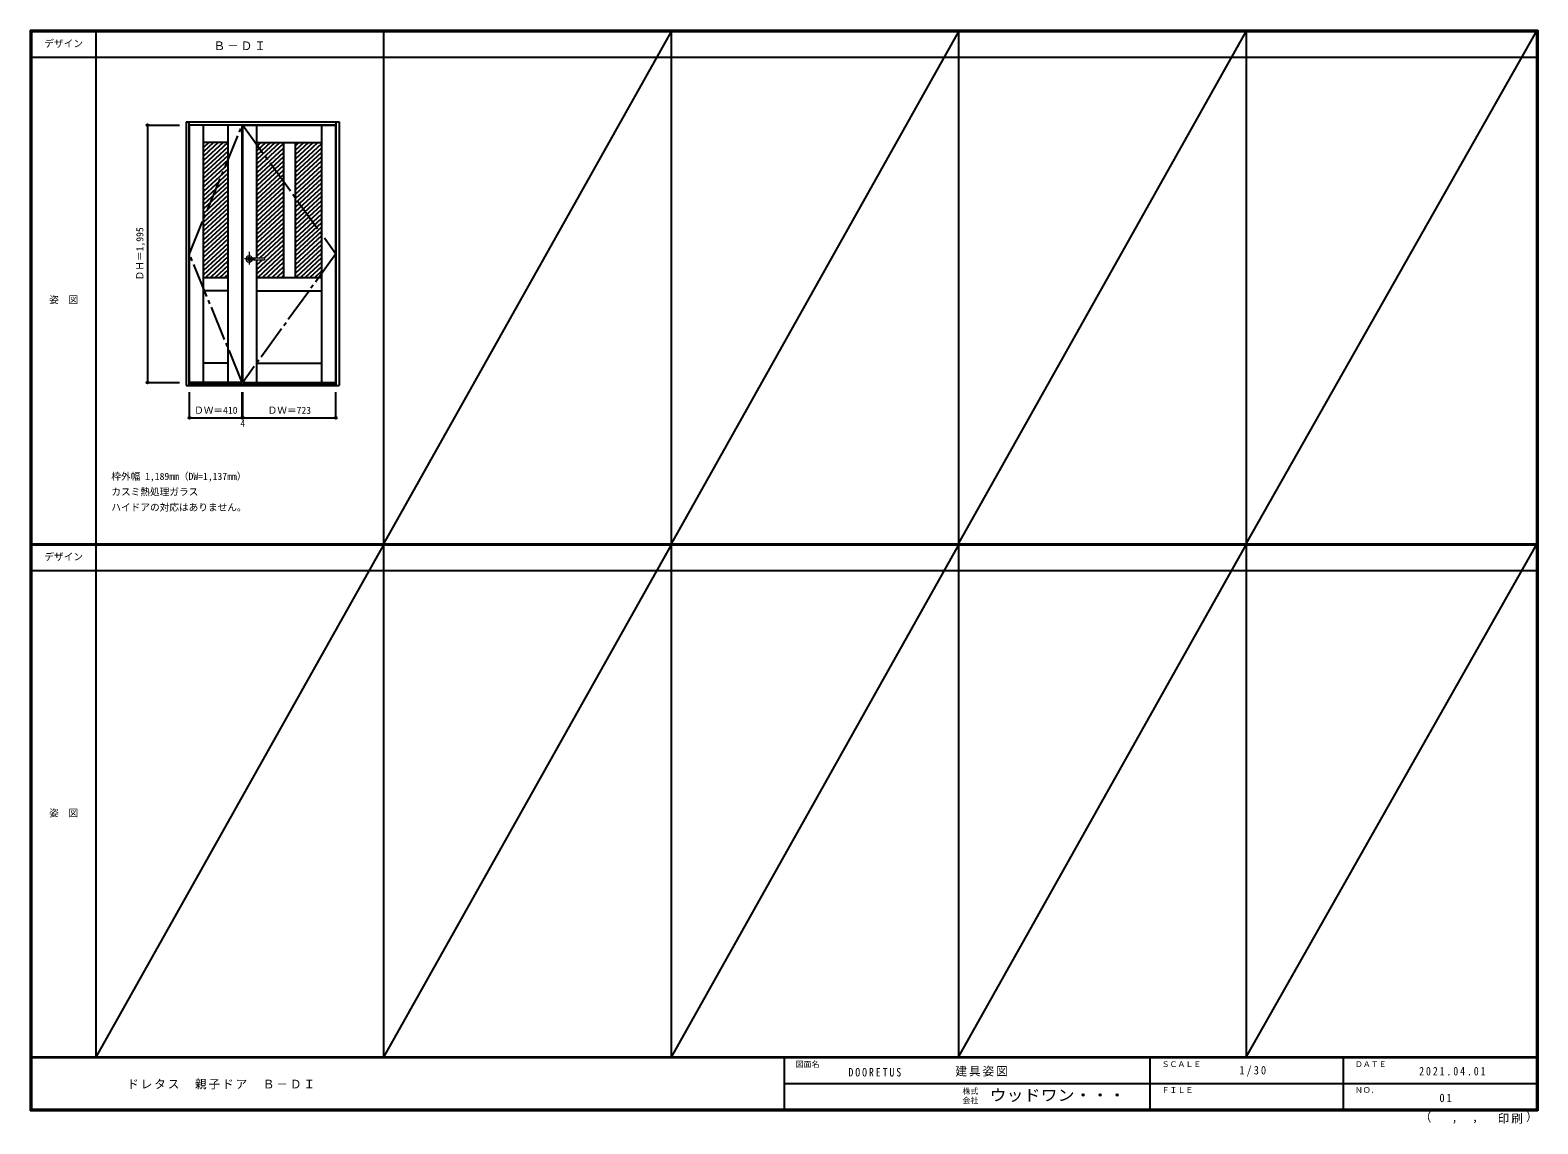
# Model space of a CAD drawing. Units: millimetres, scale not verified. Extents: x -6000 to 5700, y -4307 to 4175.
import ezdxf
from ezdxf.enums import TextEntityAlignment as Align

# ---------------------------------------------------------------- set-up
doc = ezdxf.new("R2010")
doc.units = ezdxf.units.MM
doc.header["$LTSCALE"] = 30
doc.header["$PDMODE"] = 32
doc.header["$PDSIZE"] = 15
doc.linetypes.add('CHAIN1', pattern=[8, 5, -1, 1, -1])
doc.linetypes.add('CHAIN2', pattern=[12, 9, -1, 1, -1])
for name, color, linetype in [('0-0_補助線', 7, 'Continuous'), ('0-2_扉', 7, 'Continuous'), ('0-4_枠', 3, 'Continuous'), ('0-7', 7, 'CHAIN2'), ('0-A_文字', 7, 'Continuous'), ('0-B_寸法', 7, 'Continuous'), ('0-C_ハッチ', 4, 'Continuous'), ('F-1_枠', 6, 'Continuous'), ('F-A_文字', 7, 'Continuous')]:
    doc.layers.add(name, color=color, linetype=linetype)
doc.layers.add('0-5_レバー', color=7, linetype='Continuous', lineweight=18)
doc.styles.add('ＭＳ ゴシック', font='')
doc.styles.get('ＭＳ ゴシック').set_extended_font_data('MS Gothic')

msp = doc.modelspace()

# ---------------------------------------------------------------- linework, layer by layer
at = {"layer": '0-0_補助線'}
msp.add_line((-4484.19, 3120), (-4484, 3120), dxfattribs=at)
at = {"layer": '0-2_扉'}
for p, q in [((-4764, 1443), (-4764, 3438)), ((-4654, 1443), (-4654, 3438)), ((-4464, 1443), (-4464, 3438)), ((-4350, 1443), (-4350, 3438)), ((-4350, 3438), (-3627, 3438)), ((-4240, 2407.5), (-4240, 3438)), ((-3737, 1443), (-3737, 3438)), ((-3627, 1443), (-3627, 3438)), ((-4464, 3303), (-4654, 3303)), ((-4240, 3303), (-3737, 3303)), ((-4033.5, 3303), (-4033.5, 2258)), ((-3943.5, 3303), (-3943.5, 2258)), ((-4240, 1443), (-4240, 2393.5)), ((-4654, 2258), (-4464, 2258)), ((-4240, 2258), (-3737, 2258)), ((-4464, 2153), (-4654, 2153)), ((-4240, 2153), (-3737, 2153)), ((-4464, 1593), (-4654, 1593)), ((-4240, 1593), (-3737, 1593)), ((-4354, 1443), (-4764, 1443)), ((-4350, 1443), (-3627, 1443))]:
    msp.add_line(p, q, dxfattribs=at)
msp.add_lwpolyline([(-4354, 1443), (-4354, 3438), (-4764, 3438)], dxfattribs=at)
at = {"layer": '0-4_枠'}
for p, q in [((-4790, 3465), (-4790, 1418)), ((-4790, 3465), (-3601, 3465)), ((-4766, 1418), (-4766, 3465)), ((-4766, 3441), (-3625, 3441)), ((-3625, 1418), (-3625, 3465)), ((-3601, 3465), (-3601, 1418)), ((-4790, 1418), (-3601, 1418)), ((-4766, 1430), (-3625, 1430))]:
    msp.add_line(p, q, dxfattribs=at)
at = {"layer": '0-5_レバー', "color": 4, "linetype": 'CHAIN1'}
for p, q in [((-4252.7, 2400.5), (-4335.72, 2400.5)), ((-4252.7, 2400.5), (-4335.72, 2400.5)), ((-4299.5, 2456.96), (-4299.5, 2357.11)), ((-4299.5, 2456.96), (-4299.5, 2357.11))]:
    msp.add_line(p, q, dxfattribs=at)
at = {"layer": '0-5_レバー', "color": 4}
msp.add_line((-4234.2, 2393.5), (-4240, 2388.13), dxfattribs=at)
at = {"layer": '0-5_レバー'}
for q in [(-4182.5, 2405.99), (-4182.5, 2405.99), (-4182.5, 2395), (-4182.5, 2395)]:
    msp.add_line((-4182.5, 2400.5), q, dxfattribs=at)
for points in [[(-4289.54, 2407.49), (-4290.31, 2408.28), (-4292.28, 2409.65), (-4294.53, 2410.66), (-4296.96, 2411.29), (-4299.5, 2411.5), (-4302.04, 2411.29), (-4304.47, 2410.66), (-4306.72, 2409.65), (-4308.69, 2408.28), (-4310.31, 2406.61), (-4311.51, 2404.71), (-4312.25, 2402.65), (-4312.5, 2400.5), (-4312.25, 2398.35), (-4311.51, 2396.29), (-4310.31, 2394.39), (-4308.69, 2392.72), (-4306.72, 2391.35), (-4304.47, 2390.34), (-4302.04, 2389.71), (-4299.5, 2389.5), (-4296.96, 2389.71), (-4294.53, 2390.34), (-4292.28, 2391.35), (-4290.31, 2392.72), (-4289.54, 2393.51)], [(-4289.54, 2407.49), (-4290.31, 2408.28), (-4292.28, 2409.65), (-4294.53, 2410.66), (-4296.96, 2411.29), (-4299.5, 2411.5), (-4302.04, 2411.29), (-4304.47, 2410.66), (-4306.72, 2409.65), (-4308.69, 2408.28), (-4310.31, 2406.61), (-4311.51, 2404.71), (-4312.25, 2402.65), (-4312.5, 2400.5), (-4312.25, 2398.35), (-4311.51, 2396.29), (-4310.31, 2394.39), (-4308.69, 2392.72), (-4306.72, 2391.35), (-4304.47, 2390.34), (-4302.04, 2389.71), (-4299.5, 2389.5), (-4296.96, 2389.71), (-4294.53, 2390.34), (-4292.28, 2391.35), (-4290.31, 2392.72), (-4289.54, 2393.51)], [(-4184, 2407.5), (-4193.73, 2407.5), (-4203.91, 2407.5), (-4213.51, 2407.5), (-4222.5, 2407.5), (-4230.91, 2407.5), (-4238.72, 2407.5), (-4245.54, 2407.5), (-4251.84, 2407.5), (-4257.61, 2407.5), (-4262.85, 2407.5), (-4267.64, 2407.5), (-4272.3, 2407.5), (-4276.5, 2407.5), (-4280.25, 2407.5), (-4282.25, 2407.5), (-4284.1, 2407.5), (-4286.11, 2407.49), (-4288.52, 2407.49), (-4290.01, 2407.49), (-4291.55, 2407.49), (-4293.07, 2407.49), (-4294.17, 2407.49), (-4294.63, 2407.49), (-4294.63, 2407.48)], [(-4184, 2407.5), (-4193.73, 2407.5), (-4203.91, 2407.5), (-4213.51, 2407.5), (-4222.5, 2407.5), (-4230.91, 2407.5), (-4238.72, 2407.5), (-4245.54, 2407.5), (-4251.84, 2407.5), (-4257.61, 2407.5), (-4262.85, 2407.5), (-4267.64, 2407.5), (-4272.3, 2407.5), (-4276.5, 2407.5), (-4280.25, 2407.5), (-4282.25, 2407.5), (-4284.1, 2407.5), (-4286.11, 2407.49), (-4288.52, 2407.49), (-4290.01, 2407.49), (-4291.55, 2407.49), (-4293.07, 2407.49), (-4294.17, 2407.49), (-4294.63, 2407.49), (-4294.63, 2407.48)], [(-4294.48, 2393.51), (-4294.35, 2393.51), (-4293.91, 2393.51), (-4293.19, 2393.51), (-4292.17, 2393.51), (-4290.91, 2393.51), (-4289.56, 2393.51), (-4286.7, 2393.51), (-4283.72, 2393.5), (-4280.7, 2393.5), (-4277.66, 2393.5), (-4274.59, 2393.5), (-4271.51, 2393.5), (-4267.51, 2393.5), (-4263.1, 2393.5), (-4258.13, 2393.5), (-4252.6, 2393.5), (-4246.51, 2393.5), (-4239.86, 2393.5), (-4232.65, 2393.5), (-4224.06, 2393.5), (-4214.8, 2393.5), (-4204.86, 2393.5), (-4194.25, 2393.5), (-4184, 2393.5)], [(-4294.48, 2393.51), (-4294.35, 2393.51), (-4293.91, 2393.51), (-4293.19, 2393.51), (-4292.17, 2393.51), (-4290.91, 2393.51), (-4289.56, 2393.51), (-4286.7, 2393.51), (-4283.72, 2393.5), (-4280.7, 2393.5), (-4277.66, 2393.5), (-4274.59, 2393.5), (-4271.51, 2393.5), (-4267.51, 2393.5), (-4263.1, 2393.5), (-4258.13, 2393.5), (-4252.6, 2393.5), (-4246.51, 2393.5), (-4239.86, 2393.5), (-4232.65, 2393.5), (-4224.06, 2393.5), (-4214.8, 2393.5), (-4204.86, 2393.5), (-4194.25, 2393.5), (-4184, 2393.5)], [(-4184, 2407.5), (-4193.08, 2407.5), (-4193.48, 2407.5)], [(-4184, 2407.5), (-4193.08, 2407.5), (-4193.48, 2407.5)]]:
    msp.add_lwpolyline(points, dxfattribs=at)
for centre, radius, start, end in [((-4299.5, 2400.5), 24.55, 16.59952, 343.36736), ((-4299.5, 2400.5), 24.55, 16.59952, 343.36736), ((-4184, 2406), 1.5, 0.00847, 89.9163), ((-4184, 2406), 1.5, 360, 90.17419), ((-4184, 2406), 1.5, 0.00847, 89.9163), ((-4184, 2406), 1.5, 360, 90.17419), ((-4184, 2395), 1.5, 270.16419, 0), ((-4184, 2395), 1.5, 269.91059, 359.99153), ((-4184, 2395), 1.5, 270.16419, 0), ((-4184, 2395), 1.5, 269.91059, 359.99153)]:
    msp.add_arc(centre, radius, start, end, dxfattribs=at)
at = {"layer": '0-7'}
for p, q in [((-4764, 2440.5), (-4354, 3438)), ((-4350, 3438), (-3627, 2440.5)), ((-4354, 1443), (-4764, 2440.5)), ((-3627, 2440.5), (-4350, 1443))]:
    msp.add_line(p, q, dxfattribs=at)
at = {"layer": '0-B_寸法', "color": 4}
for p, q in [((-5090, 3438), (-5090, 1443)), ((-5090, 3438), (-4840, 3438)), ((-5090, 1443), (-4840, 1443)), ((-4764, 1168), (-4764, 1368)), ((-4354, 1168), (-4354, 1368)), ((-3627, 1168), (-3627, 1368)), ((-4350, 1168), (-3627, 1168))]:
    msp.add_line(p, q, dxfattribs=at)
msp.add_lwpolyline([(-4764, 1168), (-4354, 1168), (-4350, 1168), (-4350, 1368)], dxfattribs=at)
at = {"layer": '0-B_寸法'}
for p in [(-5090, 3438), (-5090, 1443), (-4764, 1168), (-4354, 1168), (-4350, 1168), (-3627, 1168)]:
    msp.add_point(p, dxfattribs=at)
at = {"layer": '0-C_ハッチ'}
for p, q in [((-4613.42, 3303), (-4654, 3265.42)), ((-4466.23, 3303), (-4654, 3129.14)), ((-4503.03, 3303), (-4654, 3163.21)), ((-4539.82, 3303), (-4654, 3197.28)), ((-4576.62, 3303), (-4654, 3231.35)), ((-4171.86, 3303), (-4240, 3239.9)), ((-4135.06, 3303), (-4240, 3205.83)), ((-4098.26, 3303), (-4240, 3171.76)), ((-4061.47, 3303), (-4240, 3137.69)), ((-4208.65, 3303), (-4240, 3273.97)), ((-4033.5, 3294.82), (-4240, 3103.62)), ((-3914.28, 3303), (-3943.5, 3275.94)), ((-3877.48, 3303), (-3943.5, 3241.87)), ((-3840.69, 3303), (-3943.5, 3207.8)), ((-3803.89, 3303), (-3943.5, 3173.73)), ((-3767.09, 3303), (-3943.5, 3139.66)), ((-3737, 3296.79), (-3943.5, 3105.59)), ((-4464, 3270.99), (-4654, 3095.07)), ((-4464, 3236.92), (-4654, 3061)), ((-4464, 3202.85), (-4654, 3026.93)), ((-4464, 3168.78), (-4654, 2992.85)), ((-4033.5, 3260.75), (-4240, 3069.55)), ((-4033.5, 3226.68), (-4240, 3035.48)), ((-4033.5, 3192.61), (-4240, 3001.41)), ((-3737, 3262.72), (-3943.5, 3071.52)), ((-3737, 3228.65), (-3943.5, 3037.45)), ((-3737, 3194.58), (-3943.5, 3003.37)), ((-3737, 3160.51), (-3943.5, 2969.3)), ((-4464, 3134.71), (-4654, 2958.78)), ((-4464, 3100.64), (-4654, 2924.71)), ((-4464, 3066.57), (-4654, 2890.64)), ((-4033.5, 3158.54), (-4240, 2967.34)), ((-4033.5, 3124.47), (-4240, 2933.26)), ((-4033.5, 3090.4), (-4240, 2899.19)), ((-4033.5, 3056.33), (-4240, 2865.12)), ((-3737, 3126.44), (-3943.5, 2935.23)), ((-3737, 3092.37), (-3943.5, 2901.16)), ((-3737, 3058.29), (-3943.5, 2867.09)), ((-4464, 3032.5), (-4654, 2856.57)), ((-4464, 2998.43), (-4654, 2822.5)), ((-4464, 2964.35), (-4654, 2788.43)), ((-4464, 2930.28), (-4654, 2754.36)), ((-4033.5, 3022.25), (-4240, 2831.05)), ((-4033.5, 2988.18), (-4240, 2796.98)), ((-4033.5, 2954.11), (-4240, 2762.91)), ((-3737, 3024.22), (-3943.5, 2833.02)), ((-3737, 2990.15), (-3943.5, 2798.95)), ((-3737, 2956.08), (-3943.5, 2764.88)), ((-4464, 2896.21), (-4654, 2720.29)), ((-4464, 2862.14), (-4654, 2686.21)), ((-4464, 2828.07), (-4654, 2652.14)), ((-4033.5, 2920.04), (-4240, 2728.84)), ((-4033.5, 2885.97), (-4240, 2694.77)), ((-4033.5, 2851.9), (-4240, 2660.7)), ((-4033.5, 2817.83), (-4240, 2626.62)), ((-3737, 2922.01), (-3943.5, 2730.81)), ((-3737, 2887.94), (-3943.5, 2696.74)), ((-3737, 2853.87), (-3943.5, 2662.66)), ((-3737, 2819.8), (-3943.5, 2628.59)), ((-4464, 2794), (-4654, 2618.07)), ((-4464, 2759.93), (-4654, 2584)), ((-4464, 2725.86), (-4654, 2549.93)), ((-4464, 2691.79), (-4654, 2515.86)), ((-4033.5, 2783.76), (-4240, 2592.55)), ((-4033.5, 2749.69), (-4240, 2558.48)), ((-4033.5, 2715.62), (-4240, 2524.41)), ((-3737, 2785.73), (-3943.5, 2594.52)), ((-3737, 2751.65), (-3943.5, 2560.45)), ((-3737, 2717.58), (-3943.5, 2526.38)), ((-4464, 2657.71), (-4654, 2481.79)), ((-4464, 2623.64), (-4654, 2447.72)), ((-4464, 2589.57), (-4654, 2413.65)), ((-4033.5, 2681.54), (-4240, 2490.34)), ((-4033.5, 2647.47), (-4240, 2456.27)), ((-4033.5, 2613.4), (-4240, 2422.2)), ((-4033.5, 2579.33), (-4219.08, 2407.5)), ((-3737, 2683.51), (-3943.5, 2492.31)), ((-3737, 2649.44), (-3943.5, 2458.24)), ((-3737, 2615.37), (-3943.5, 2424.17)), ((-3737, 2581.3), (-3943.5, 2390.1)), ((-4464, 2555.5), (-4654, 2379.58)), ((-4464, 2521.43), (-4654, 2345.5)), ((-4464, 2487.36), (-4654, 2311.43)), ((-4033.5, 2511.19), (-4240, 2319.99)), ((-4033.5, 2477.12), (-4240, 2285.91)), ((-4033.5, 2545.26), (-4182.85, 2406.97)), ((-3737, 2547.23), (-3943.5, 2356.02)), ((-3737, 2513.16), (-3943.5, 2321.95)), ((-3737, 2479.09), (-3943.5, 2287.88)), ((-4464, 2453.29), (-4654, 2277.36)), ((-4464, 2419.22), (-4638.11, 2258)), ((-4464, 2385.15), (-4601.32, 2258)), ((-4464, 2351.08), (-4564.52, 2258)), ((-4197.4, 2393.5), (-4240, 2354.06)), ((-4033.5, 2443.05), (-4233.35, 2258)), ((-4033.5, 2408.98), (-4196.55, 2258)), ((-4033.5, 2374.9), (-4159.76, 2258)), ((-4033.5, 2340.83), (-4122.96, 2258)), ((-3737, 2445.02), (-3938.98, 2258)), ((-3737, 2410.94), (-3902.18, 2258)), ((-3737, 2376.87), (-3865.38, 2258)), ((-3737, 2342.8), (-3828.59, 2258)), ((-4464, 2317), (-4527.72, 2258)), ((-4464, 2282.93), (-4490.93, 2258)), ((-4033.5, 2306.76), (-4086.16, 2258)), ((-4033.5, 2272.69), (-4049.37, 2258)), ((-3737, 2308.73), (-3791.79, 2258)), ((-3737, 2274.66), (-3754.99, 2258))]:
    msp.add_line(p, q, dxfattribs=at)
at = {"layer": 'F-1_枠'}
for p, q in [((-6000, 4175), (5700, 4175)), ((-6000, 4175), (-6000, -4205)), ((-6000, 4170), (5700, 4170)), ((-6000, 4165), (5700, 4165)), ((-5995, 4175), (-5995, -4205)), ((-5990, 4175), (-5990, -4205)), ((-5490, 4175), (-5490, -3790)), ((-3258.4, 4175), (-3258.4, -3790)), ((-1026.8, 4175), (-1026.8, -3790)), ((1204.8, 4175), (1204.8, -3790)), ((3436.4, 4175), (3436.4, -3790)), ((5690, 4175), (5690, -4205)), ((5695, 4175), (5695, -4205)), ((5700, 4175), (5700, -4205)), ((-6000, 3965), (5700, 3965)), ((-6000, 190.5), (5700, 190.5)), ((-6000, 187.5), (5700, 187.5)), ((-6000, 184.5), (5700, 184.5)), ((-6000, -15.5), (5700, -15.5)), ((5700, -3790), (-6000, -3790)), ((5700, -3795), (-6000, -3795)), ((-150, -3795), (-150, -4195)), ((2690, -3795), (2690, -4195)), ((4190, -3795), (4190, -4195)), ((-150, -3995), (5690, -3995.01)), ((5700, -4195), (-6000, -4195)), ((5700, -4200), (-6000, -4200)), ((5700, -4205), (-6000, -4205))]:
    msp.add_line(p, q, dxfattribs=at)
at = {"layer": 'F-A_文字'}
for p, q in [((-1026.8, 4165), (-3258.4, 190.5)), ((1204.8, 4165), (-1026.8, 190.5)), ((1204.8, 190.5), (3436.4, 4165)), ((3436.4, 190.5), (5690, 4165)), ((-3258.4, 184.5), (-5490, -3790)), ((-1026.8, 184.5), (-3258.4, -3790)), ((1204.8, 184.5), (-1026.8, -3790)), ((1204.8, -3790), (3436.4, 184.5)), ((3436.4, -3790), (5690, 184.5))]:
    msp.add_line(p, q, dxfattribs=at)

# ---------------------------------------------------------------- texts
at = {"layer": '0-A_文字', "style": 'ＭＳ ゴシック'}
for s, p in [('枠外幅 1,189mm（DW=1,137mm）', (-5370, 670.5)), ('カスミ熱処理ガラス', (-5370, 550.5)), ('ハイドアの対応はありません。', (-5370, 430.5))]:
    msp.add_text(s, height=54.99, dxfattribs=at).set_placement(p, align=Align.BOTTOM_LEFT)
at = {"layer": '0-A_文字', "insert": (-4576.7, 4020), "char_height": 65.98, "attachment_point": 7, "style": 'ＭＳ ゴシック'}
msp.add_mtext('\\T1.17;Ｂ－ＤＩ', dxfattribs=at)
at = {"layer": '0-B_寸法', "style": 'ＭＳ ゴシック'}
msp.add_text('ＤＨ＝1,995', height=54.99, rotation=90, dxfattribs=at).set_placement((-5105, 2234.25), align=Align.BOTTOM_LEFT)
for s, p in [('ＤＷ＝410', (-4727.75, 1183)), ('ＤＷ＝723', (-4157.25, 1183)), ('4', (-4368.75, 1080.61))]:
    msp.add_text(s, height=54.99, dxfattribs=at).set_placement(p, align=Align.BOTTOM_LEFT)
at = {"layer": 'F-A_文字', "style": 'ＭＳ ゴシック'}
for s, height, p in [('デザイン', 54.99, (-5890, 4027.5)), ('姿\u3000図', 54.99, (-5852.5, 2040.25)), ('デザイン', 54.99, (-5890, 47)), ('姿\u3000図', 54.99, (-5852.5, -1940.25)), ('図面名', 43.99, (-60, -3880)), ('ＳＣＡＬＥ', 43.99, (2780, -3880)), ('ＤＡＴＥ', 43.99, (4280, -3880)), ('株式', 43.99, (1235, -4089)), ('ＦＩＬＥ', 43.99, (2780, -4080)), ('ＮＯ．', 43.99, (4280, -4080)), ('会社', 43.99, (1235, -4161)), ('（', 65.98, (4784.03, -4308.31)), ('）', 65.98, (5608.4, -4304.13)), (',', 65.98, (5031.28, -4308.31)), (',', 65.98, (5190.2, -4305.53))]:
    msp.add_text(s, height=height, dxfattribs=at).set_placement(p, align=Align.BOTTOM_LEFT)
at = {"layer": 'F-A_文字', "style": 'ＭＳ ゴシック', "width": 1.1}
msp.add_text('ウッドワン・・・', height=87.98, dxfattribs=at).set_placement((1445, -4155), align=Align.BOTTOM_LEFT)
at = {"layer": 'F-A_文字', "char_height": 65.98, "attachment_point": 7, "style": 'ＭＳ ゴシック'}
for s, insert in [('\\T1.17;建具姿図', (1180.42, -3940)), ('\\T1.38;\\W0.9;1/30', (3383.75, -3940)), ('\\T1.17;ドレタス\u3000親子ドア\u3000Ｂ－ＤＩ', (-5247.55, -4040)), ('\\T1.39;\\W0.85;DOORETUS', (350, -3940.79)), ('\\T1.39;\\W0.85;2021.04.01', (4778.75, -3932.5)), ('\\T1.36;\\W0.9;01', (4936.25, -4140)), ('\\T1.17;印刷', (5388.15, -4306.92))]:
    msp.add_mtext(s, dxfattribs=dict(at, insert=insert))

doc.saveas('drawing.dxf')
